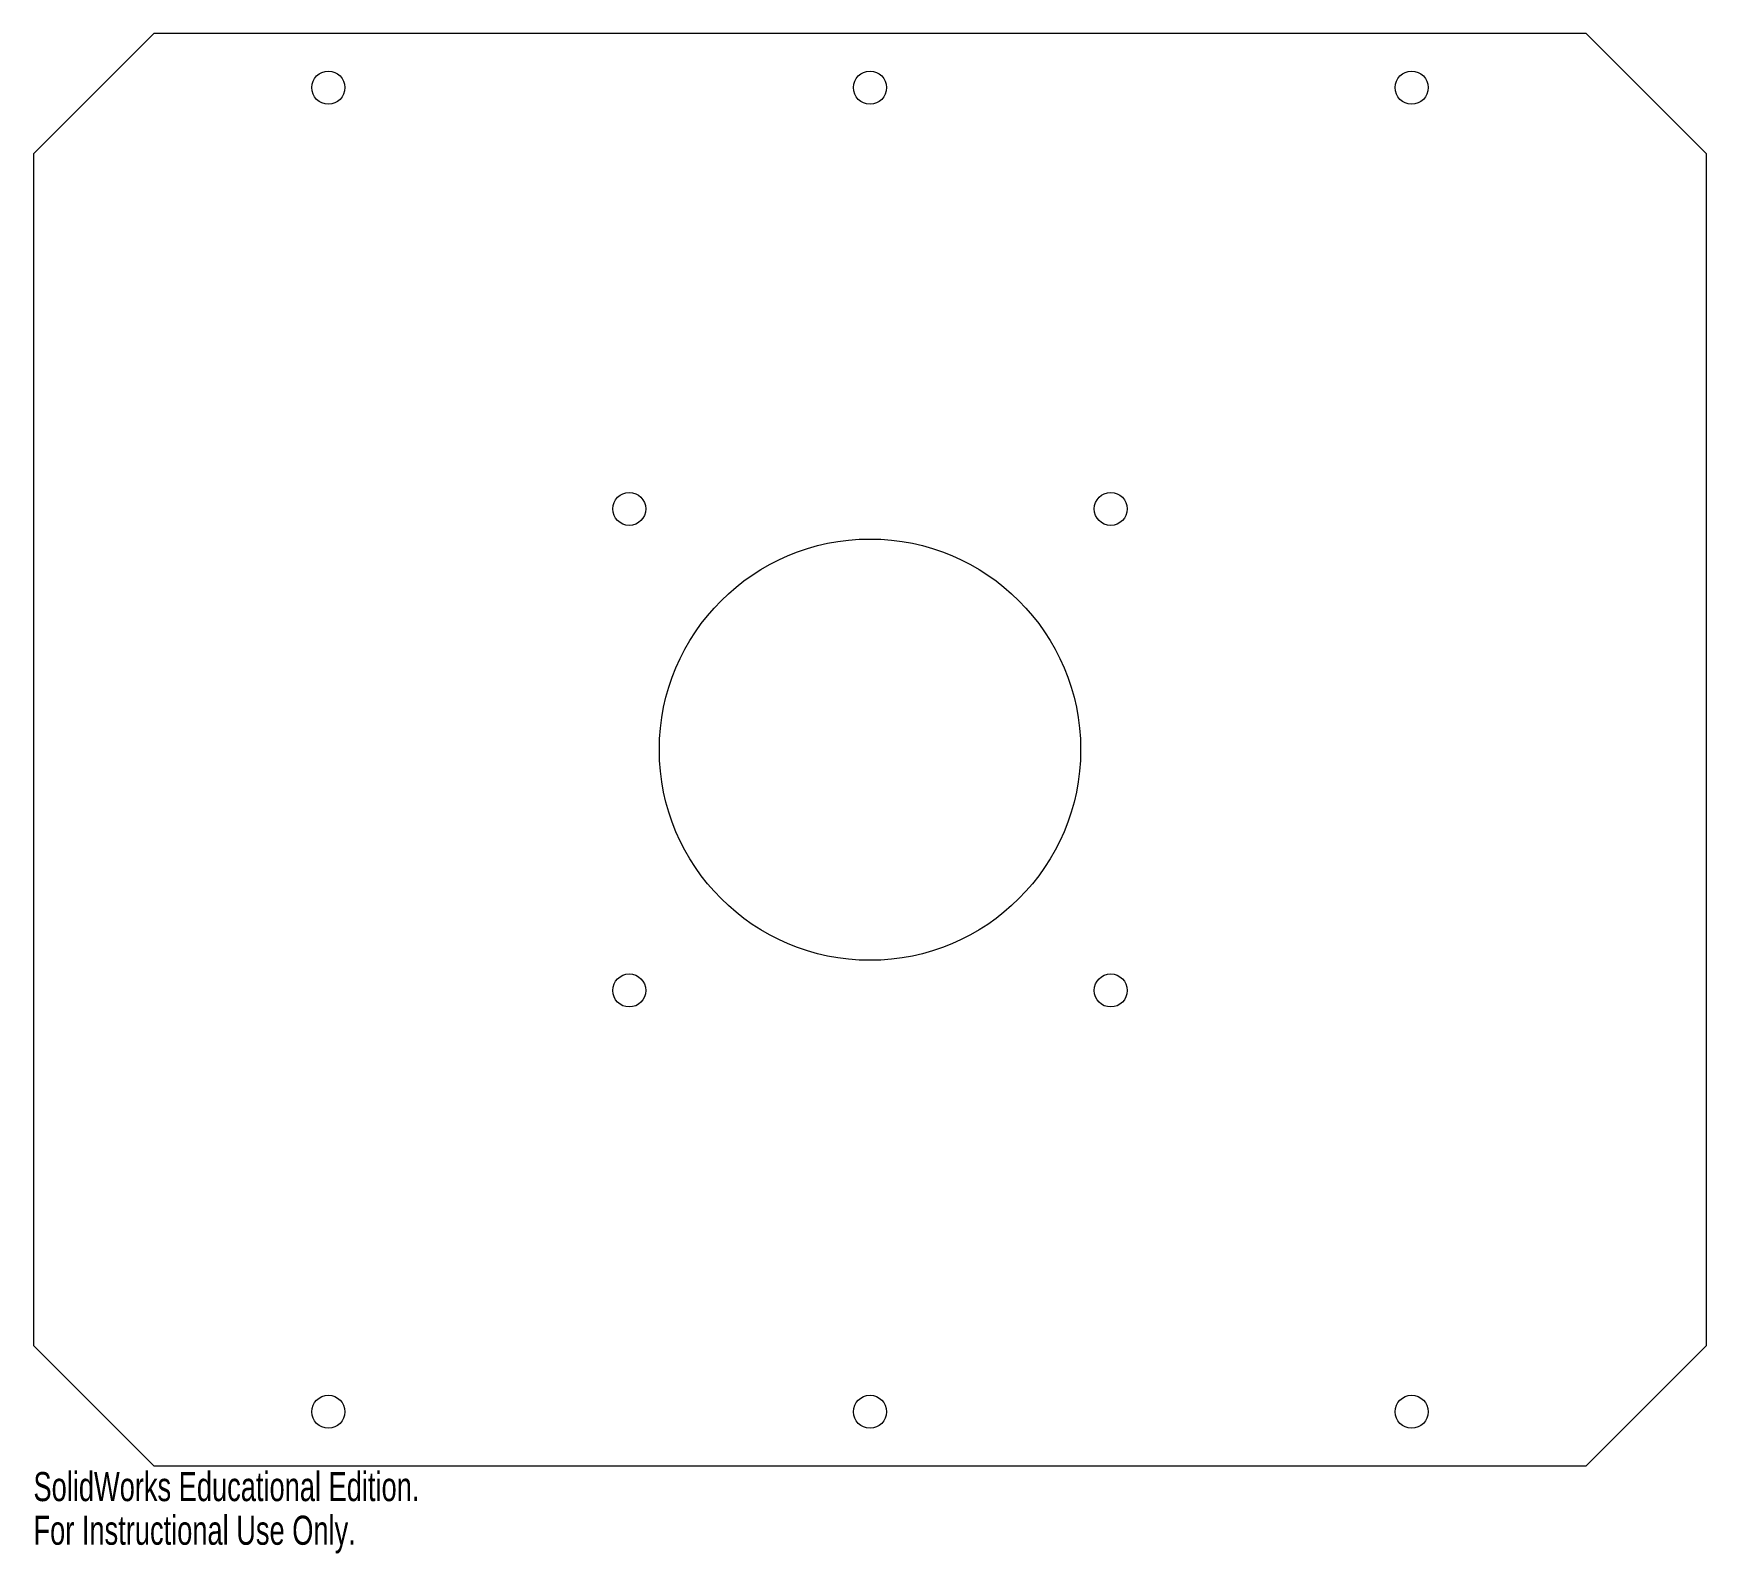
# Model space of a CAD drawing. Header units: millimetres. Extents: x -139 to 139, y -134 to 119.
import ezdxf

# ---------------------------------------------------------------- set-up
doc = ezdxf.new("R2010")
doc.units = ezdxf.units.MM
doc.styles.add('SLDTEXTSTYLE0', font='TXT', dxfattribs={"width": 0.7})

msp = doc.modelspace()

# ---------------------------------------------------------------- linework, layer by layer
at = {"color": 7, "linetype": 'Continuous', "lineweight": 15}
for p, q in [((-119, 119), (-139, 99)), ((119, 119), (-119, 119)), ((139, 99), (119, 119)), ((-139, 99), (-139, -99)), ((139, -99), (139, 99)), ((-139, -99), (-119, -119)), ((119, -119), (139, -99)), ((-119, -119), (119, -119))]:
    msp.add_line(p, q, dxfattribs=at)
for centre, radius in [((-90, 110), 2.75), ((0, 110), 2.75), ((90, 110), 2.75), ((-40, 40), 2.75), ((40, 40), 2.75), ((0, 0), 35), ((-40, -40), 2.75), ((40, -40), 2.75), ((-90, -110), 2.75), ((0, -110), 2.75), ((90, -110), 2.75)]:
    msp.add_circle(centre, radius, dxfattribs=at)

# ---------------------------------------------------------------- texts
at = {"color": 7, "linetype": 'Continuous', "char_height": 4.8336, "attachment_point": 1, "style": 'SLDTEXTSTYLE0'}
for s, insert in [('SolidWorks Educational Edition.', (-139, -120.02)), ('For Instructional Use Only.', (-139, -127.27))]:
    msp.add_mtext(s, dxfattribs=dict(at, insert=insert))

doc.saveas('drawing.dxf')
